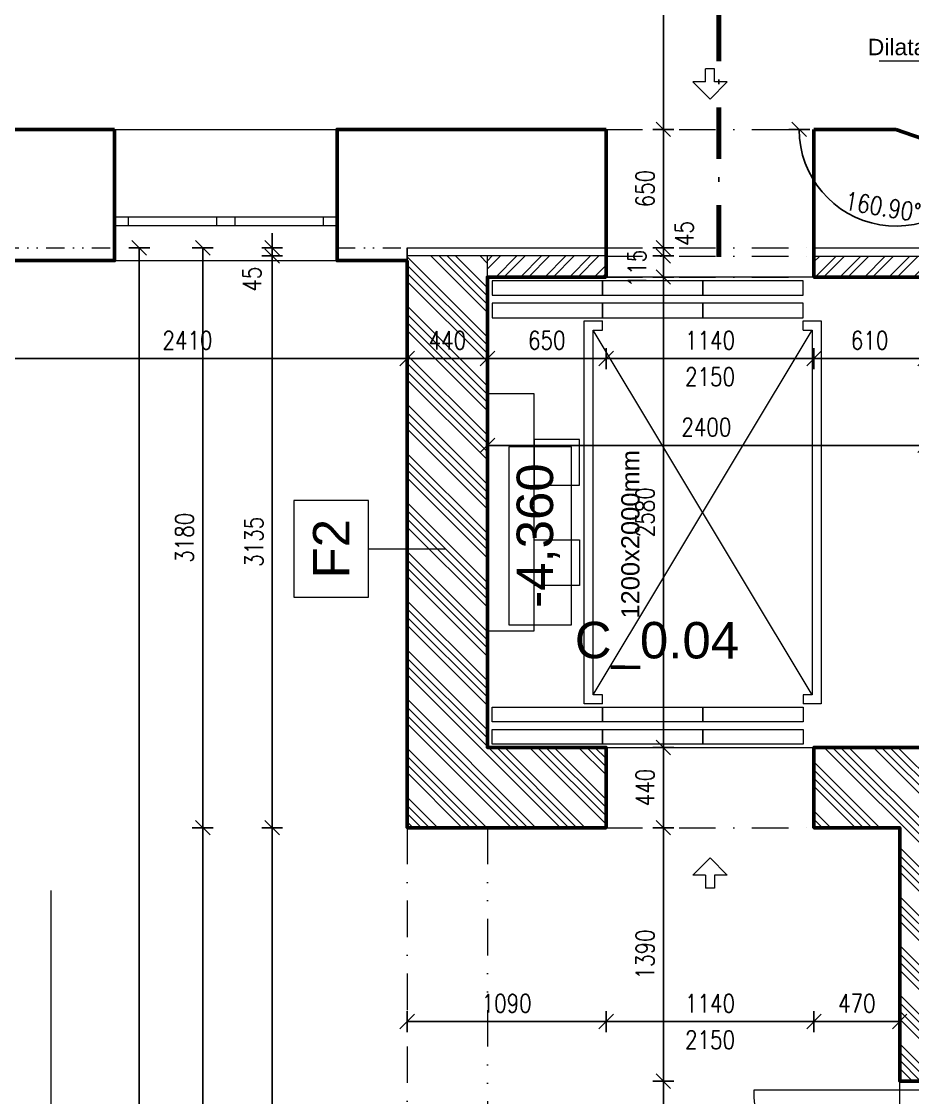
# Model space of a CAD drawing. Header units: millimetres. Extents: x 89194 to 559352, y -753138 to -204019.
# Drawn here: x 331744 to 336628, y -334410 to -328509 of the extents above; entities that cross this region are included whole.
import ezdxf
from ezdxf.enums import TextEntityAlignment as Align

# ---------------------------------------------------------------- set-up
doc = ezdxf.new("R2010")
doc.units = ezdxf.units.MM
doc.header["$LTSCALE"] = 400
doc.header["$PDMODE"] = 3
for name, pattern in [('DASHDOT', [1, 0.5, -0.25, 0, -0.25]), ('DIVIDE', [1.25, 0.5, -0.25, 0, -0.25, 0, -0.25]), ('Čerchovaná', [1340.555525, 705.555534, -352.777767, 0, -282.222223])]:
    doc.linetypes.add(name, pattern=pattern)
for name, color, linetype, lineweight in [('01_TP_Kóty otvorů', 7, 'Continuous', 15), ('RG_dveře', 3, 'Continuous', 9), ('RG_koty', 7, 'Continuous', 9), ('RG_okna', 3, 'Continuous', 9), ('RG_popisy', 11, 'Continuous', 9), ('RG_rozhraní mater', 51, 'Continuous', 9), ('RG_skladby konstrukcí', 5, 'Continuous', 9), ('RG_velmi tlustá', 5, 'Continuous', 70), ('RG_zařízováky', 4, 'Continuous', 9), ('RG_zdivo nové', 1, 'Continuous', 50), ('RG_zdivo stavajici', 30, 'Continuous', 50), ('RG_zdivo stávající', 30, 'Continuous', 50), ('RG_čerch 1', 6, 'DASHDOT', 9), ('RG_čerch 2', 6, 'DIVIDE', 9), ('RG_šrafy', 253, 'Continuous', 9)]:
    doc.layers.add(name, color=color, linetype=linetype, lineweight=lineweight)
doc.styles.add('Arial 100', font='Arial.ttf', dxfattribs={"height": 100})
doc.styles.add('Arial 200', font='Arial.ttf', dxfattribs={"height": 200})
doc.styles.add('Arial 250', font='Arial Bold.ttf', dxfattribs={"height": 250})
doc.styles.add('Koty', font='romans.shx', dxfattribs={"width": 0.8})
doc.dimstyles.new('RG_50_vnitřní', dxfattribs={"dimscale": 50, "dimtxt": 2, "dimasz": 1.6, "dimexe": 1.15, "dimexo": 0, "dimgap": 1, "dimtad": 1, "dimdec": 0, "dimrnd": 5, "dimzin": 0, "dimdsep": 46, "dimtxsty": 'Koty', "dimblk1": 'OBLIQUE', "dimblk2": 'OBLIQUE', "dimsah": 1, "dimcen": 0.09, "dimclrd": 256, "dimclre": 256, "dimclrt": 2, "dimazin": 0, "dimtfac": 1, "dimtdec": 0, "dimtmove": 2, "dimatfit": 3, "dimfxl": 1.15, "dimfxlon": 1, "dimtolj": 1, "dimtzin": 0, "dimarcsym": 0})

# ---------------------------------------------------------------- blocks, each defined once
blk = doc.blocks.new('výtah_1200x2000')
at = {"layer": 'RG_zařízováky'}
for points in [[(336468.5, -329749.2), (334068.5, -329749.2), (334068.5, -332329.2), (336468.5, -332329.2)], [(334093.5, -329849.2), (334698.5, -329849.2), (334698.5, -329769.2), (334093.5, -329769.2)], [(334698.5, -329849.2), (335248.5, -329849.2), (335248.5, -329769.2), (334698.5, -329769.2)], [(335248.5, -329849.2), (335798.5, -329849.2), (335798.5, -329769.2), (335248.5, -329769.2)], [(334093.5, -329972.2), (334698.5, -329972.2), (334698.5, -329892.2), (334093.5, -329892.2)], [(334698.5, -329972.2), (335248.5, -329972.2), (335248.5, -329892.2), (334698.5, -329892.2)], [(335248.5, -329972.2), (335798.5, -329972.2), (335798.5, -329892.2), (335248.5, -329892.2)], [(334068.5, -331690.2), (334323.5, -331690.2), (334323.5, -330390.2), (334068.5, -330390.2)], [(334323.5, -330890.2), (334573.5, -330890.2), (334573.5, -330640.2), (334323.5, -330640.2)], [(334323.5, -331190.2), (334573.5, -331190.2), (334573.5, -331440.2), (334323.5, -331440.2)], [(334093.5, -332108.2), (334698.5, -332108.2), (334698.5, -332188.2), (334093.5, -332188.2)], [(334698.5, -332108.2), (335248.5, -332108.2), (335248.5, -332188.2), (334698.5, -332188.2)], [(335248.5, -332108.2), (335798.5, -332108.2), (335798.5, -332188.2), (335248.5, -332188.2)], [(334093.5, -332231.2), (334698.5, -332231.2), (334698.5, -332311.2), (334093.5, -332311.2)], [(334698.5, -332231.2), (335248.5, -332231.2), (335248.5, -332311.2), (334698.5, -332311.2)], [(335248.5, -332231.2), (335798.5, -332231.2), (335798.5, -332311.2), (335248.5, -332311.2)]]:
    blk.add_lwpolyline(points, close=True, dxfattribs=at)
for points in [[(334698.5, -332090.2), (334598.5, -332090.2), (334598.5, -329990.2), (334698.5, -329990.2)], [(334698.5, -332040.2), (334648.5, -332040.2), (334648.5, -330040.2), (334698.5, -330040.2)], [(334648.5, -332040.2), (335848.5, -330040.2)], [(335848.5, -332040.2), (334648.5, -330040.2)], [(334698.5, -330040.2), (334698.5, -329990.2)], [(335798.5, -329990.2), (335898.5, -329990.2), (335898.5, -332090.2), (335798.5, -332090.2)], [(335798.5, -330040.2), (335798.5, -329990.2)], [(335798.5, -330040.2), (335848.5, -330040.2), (335848.5, -332040.2), (335798.5, -332040.2), (335798.5, -332090.2)], [(334698.5, -332090.2), (334698.5, -332040.2)]]:
    blk.add_lwpolyline(points, dxfattribs=at)
at = {"layer": 'RG_zařízováky', "insert": (334801.8, -331497.4), "char_height": 100, "attachment_point": 1, "rotation": 90, "style": 'Arial 100'}
blk.add_mtext('\\pxi-1.25;{\\fArial|b0|i0|c238|p34;1200x2000mm}', dxfattribs=at)
blk = doc.blocks.new('*U125')
for p, q in [((0, 440), (-50, 440)), ((800, 440), (0, 440)), ((0, 440), (0, 0)), ((850, 440), (800, 440)), ((800, 440), (800, 0)), ((0, 0), (-50, 0)), ((800, 0), (0, 0)), ((0, 0), (0, -800)), ((850, 0), (800, 0))]:
    blk.add_line(p, q)
blk.add_arc((0, 0), 800, 270, 0)
at = {"layer": '01_TP_Kóty otvorů'}
blk.add_line((400, 100), (400, -800), dxfattribs=at)
at = {"layer": '01_TP_Kóty otvorů', "insert": (400, -350), "char_height": 150, "attachment_point": 5, "rotation": 90, "style": 'Koty'}
blk.add_mtext('800\\P ', dxfattribs=at)
at = {"layer": '01_TP_Kóty otvorů', "style": 'Koty', "width": 0.8}
blk.add_attdef('VYS_DVR', text='', height=150, rotation=90, dxfattribs=at).set_placement((420, -350), align=Align.TOP_CENTER)
blk = doc.blocks.new('_Oblique')
at = {"color": 0, "linetype": 'ByBlock', "lineweight": -2}
blk.add_line((-0.5, -0.5), (0.5, 0.5), dxfattribs=at)
blk = doc.blocks.new('*D235')
at = {"layer": 'Defpoints', "color": 0, "transparency": 16777216}
for p in [(333858.3, -329750.2), (333117.8, -329794.8), (333858.3, -329794.8)]:
    blk.add_point(p, dxfattribs=at)
at = {"layer": 'RG_koty', "lineweight": -2, "transparency": 16777216}
for p, q in [((333117.8, -329750.2), (333117.8, -329670.2)), ((333175.3, -329750.2), (333060.3, -329750.2)), ((333117.8, -329750.2), (333117.8, -329794.8)), ((333175.3, -329794.8), (333060.3, -329794.8)), ((333117.8, -329794.8), (333117.8, -329874.8))]:
    blk.add_line(p, q, dxfattribs=at)
at = {"layer": 'RG_koty', "lineweight": -2, "transparency": 16777216, "xscale": 80, "yscale": 80, "zscale": 80}
for p, rotation in [((333117.8, -329750.2), 270), ((333117.8, -329794.8), 90)]:
    blk.add_blockref('_Oblique', p, dxfattribs=dict(at, rotation=rotation))
at = {"layer": 'RG_koty', "color": 2, "transparency": 16777216, "insert": (333007, -329922.1), "char_height": 100, "attachment_point": 5, "rotation": 90, "style": 'Koty'}
blk.add_mtext('\\A1;45', dxfattribs=at)
blk = doc.blocks.new('*D236')
at = {"layer": 'Defpoints', "color": 0, "transparency": 16777216}
for p in [(333858.3, -329794.8), (333117.8, -332930.2), (333858.3, -332930.2)]:
    blk.add_point(p, dxfattribs=at)
at = {"layer": 'RG_koty', "lineweight": -2, "transparency": 16777216}
for p, q in [((333175.3, -329794.8), (333060.3, -329794.8)), ((333117.8, -329794.8), (333117.8, -332930.2)), ((333175.3, -332930.2), (333060.3, -332930.2))]:
    blk.add_line(p, q, dxfattribs=at)
at = {"layer": 'RG_koty', "lineweight": -2, "transparency": 16777216, "xscale": 80, "yscale": 80, "zscale": 80}
for p, rotation in [((333117.8, -329794.8), 90), ((333117.8, -332930.2), 270)]:
    blk.add_blockref('_Oblique', p, dxfattribs=dict(at, rotation=rotation))
at = {"layer": 'RG_koty', "color": 2, "transparency": 16777216, "insert": (333017.8, -331362.5), "char_height": 100, "attachment_point": 5, "rotation": 90, "style": 'Koty'}
blk.add_mtext('\\A1;3135', dxfattribs=at)
blk = doc.blocks.new('*D237')
at = {"layer": 'Defpoints', "color": 0, "transparency": 16777216}
for p in [(333858.3, -332930.2), (333117.8, -336479.2), (333701.8, -336479.2)]:
    blk.add_point(p, dxfattribs=at)
at = {"layer": 'RG_koty', "lineweight": -2, "transparency": 16777216}
for p, q in [((333175.3, -332930.2), (333060.3, -332930.2)), ((333117.8, -332930.2), (333117.8, -336479.2)), ((333175.3, -336479.2), (333060.3, -336479.2))]:
    blk.add_line(p, q, dxfattribs=at)
at = {"layer": 'RG_koty', "lineweight": -2, "transparency": 16777216, "xscale": 80, "yscale": 80, "zscale": 80}
for p, rotation in [((333117.8, -332930.2), 90), ((333117.8, -336479.2), 270)]:
    blk.add_blockref('_Oblique', p, dxfattribs=dict(at, rotation=rotation))
at = {"layer": 'RG_koty', "color": 2, "transparency": 16777216, "insert": (333017.8, -334704.7), "char_height": 100, "attachment_point": 5, "rotation": 90, "style": 'Koty'}
blk.add_mtext('\\A1;3550', dxfattribs=at)
blk = doc.blocks.new('*D240')
at = {"layer": 'Defpoints', "color": 0, "transparency": 16777216}
for p in [(333858.3, -329750.2), (332737.1, -332930.2), (333858.3, -332930.2)]:
    blk.add_point(p, dxfattribs=at)
at = {"layer": 'RG_koty', "lineweight": -2, "transparency": 16777216}
for p, q in [((332794.6, -329750.2), (332679.6, -329750.2)), ((332737.1, -329750.2), (332737.1, -332930.2)), ((332794.6, -332930.2), (332679.6, -332930.2))]:
    blk.add_line(p, q, dxfattribs=at)
at = {"layer": 'RG_koty', "lineweight": -2, "transparency": 16777216, "xscale": 80, "yscale": 80, "zscale": 80}
for p, rotation in [((332737.1, -329750.2), 90), ((332737.1, -332930.2), 270)]:
    blk.add_blockref('_Oblique', p, dxfattribs=dict(at, rotation=rotation))
at = {"layer": 'RG_koty', "color": 2, "transparency": 16777216, "insert": (332637.1, -331340.2), "char_height": 100, "attachment_point": 5, "rotation": 90, "style": 'Koty'}
blk.add_mtext('\\A1;3180', dxfattribs=at)
blk = doc.blocks.new('*D241')
at = {"layer": 'Defpoints', "color": 0, "transparency": 16777216}
for p in [(333858.3, -332930.2), (332737.1, -340590.2), (333858.3, -340590.2)]:
    blk.add_point(p, dxfattribs=at)
at = {"layer": 'RG_koty', "lineweight": -2, "transparency": 16777216}
for p, q in [((332794.6, -332930.2), (332679.6, -332930.2)), ((332737.1, -332930.2), (332737.1, -340590.2)), ((332794.6, -340590.2), (332679.6, -340590.2))]:
    blk.add_line(p, q, dxfattribs=at)
at = {"layer": 'RG_koty', "lineweight": -2, "transparency": 16777216, "xscale": 80, "yscale": 80, "zscale": 80}
for p, rotation in [((332737.1, -332930.2), 90), ((332737.1, -340590.2), 270)]:
    blk.add_blockref('_Oblique', p, dxfattribs=dict(at, rotation=rotation))
at = {"layer": 'RG_koty', "color": 2, "transparency": 16777216, "insert": (332637.1, -336760.2), "char_height": 100, "attachment_point": 5, "rotation": 90, "style": 'Koty'}
blk.add_mtext('\\A1;7660', dxfattribs=at)
blk = doc.blocks.new('*D242')
at = {"layer": 'Defpoints', "color": 0, "transparency": 16777216}
for p in [(333858.3, -329750.2), (332388.7, -340590.2), (333858.3, -340590.2)]:
    blk.add_point(p, dxfattribs=at)
at = {"layer": 'RG_koty', "lineweight": -2, "transparency": 16777216}
for p, q in [((332446.2, -329750.2), (332331.2, -329750.2)), ((332388.7, -329750.2), (332388.7, -340590.2)), ((332446.2, -340590.2), (332331.2, -340590.2))]:
    blk.add_line(p, q, dxfattribs=at)
at = {"layer": 'RG_koty', "lineweight": -2, "transparency": 16777216, "xscale": 80, "yscale": 80, "zscale": 80}
for p, rotation in [((332388.7, -329750.2), 90), ((332388.7, -340590.2), 270)]:
    blk.add_blockref('_Oblique', p, dxfattribs=dict(at, rotation=rotation))
at = {"layer": 'RG_koty', "color": 2, "transparency": 16777216, "insert": (332288.7, -335170.2), "char_height": 100, "attachment_point": 5, "rotation": 90, "style": 'Koty'}
blk.add_mtext('\\A1;10840', dxfattribs=at)
blk = doc.blocks.new('*D244')
at = {"layer": 'Defpoints', "color": 0, "transparency": 16777216}
for p in [(331448.5, -329820.2), (333858.3, -329820.2), (333858.3, -330357.2)]:
    blk.add_point(p, dxfattribs=at)
at = {"layer": 'RG_koty', "lineweight": -2, "transparency": 16777216}
for p, q in [((331448.5, -330299.7), (331448.5, -330414.7)), ((333858.3, -330299.7), (333858.3, -330414.7)), ((331448.5, -330357.2), (333858.3, -330357.2))]:
    blk.add_line(p, q, dxfattribs=at)
at = {"layer": 'RG_koty', "lineweight": -2, "transparency": 16777216, "xscale": 80, "yscale": 80, "zscale": 80, "rotation": 180}
blk.add_blockref('_Oblique', (331448.5, -330357.2), dxfattribs=at)
at = {"layer": 'RG_koty', "lineweight": -2, "transparency": 16777216, "xscale": 80, "yscale": 80, "zscale": 80}
blk.add_blockref('_Oblique', (333858.3, -330357.2), dxfattribs=at)
at = {"layer": 'RG_koty', "color": 2, "transparency": 16777216, "insert": (332653.4, -330257.2), "char_height": 100, "attachment_point": 5, "style": 'Koty'}
blk.add_mtext('\\A1;2410', dxfattribs=at)
blk = doc.blocks.new('*D245')
at = {"layer": 'Defpoints', "color": 0, "transparency": 16777216}
for p in [(333858.3, -329820.2), (334298.3, -329910.2), (334298.3, -330357.2)]:
    blk.add_point(p, dxfattribs=at)
at = {"layer": 'RG_koty', "lineweight": -2, "transparency": 16777216}
for p, q in [((333858.3, -330299.7), (333858.3, -330414.7)), ((334298.3, -330299.7), (334298.3, -330414.7)), ((333858.3, -330357.2), (334298.3, -330357.2))]:
    blk.add_line(p, q, dxfattribs=at)
at = {"layer": 'RG_koty', "lineweight": -2, "transparency": 16777216, "xscale": 80, "yscale": 80, "zscale": 80, "rotation": 180}
blk.add_blockref('_Oblique', (333858.3, -330357.2), dxfattribs=at)
at = {"layer": 'RG_koty', "lineweight": -2, "transparency": 16777216, "xscale": 80, "yscale": 80, "zscale": 80}
blk.add_blockref('_Oblique', (334298.3, -330357.2), dxfattribs=at)
at = {"layer": 'RG_koty', "color": 2, "transparency": 16777216, "insert": (334078.3, -330257.2), "char_height": 100, "attachment_point": 5, "style": 'Koty'}
blk.add_mtext('\\A1;440', dxfattribs=at)
blk = doc.blocks.new('*D246')
at = {"layer": 'Defpoints', "color": 0, "transparency": 16777216}
for p in [(334298.3, -329910.2), (334948.3, -329910.2), (334948.3, -330357.2)]:
    blk.add_point(p, dxfattribs=at)
at = {"layer": 'RG_koty', "lineweight": -2, "transparency": 16777216}
for p, q in [((334298.3, -330299.7), (334298.3, -330414.7)), ((334948.3, -330299.7), (334948.3, -330414.7)), ((334298.3, -330357.2), (334948.3, -330357.2))]:
    blk.add_line(p, q, dxfattribs=at)
at = {"layer": 'RG_koty', "lineweight": -2, "transparency": 16777216, "xscale": 80, "yscale": 80, "zscale": 80, "rotation": 180}
blk.add_blockref('_Oblique', (334298.3, -330357.2), dxfattribs=at)
at = {"layer": 'RG_koty', "lineweight": -2, "transparency": 16777216, "xscale": 80, "yscale": 80, "zscale": 80}
blk.add_blockref('_Oblique', (334948.3, -330357.2), dxfattribs=at)
at = {"layer": 'RG_koty', "color": 2, "transparency": 16777216, "insert": (334623.3, -330257.2), "char_height": 100, "attachment_point": 5, "style": 'Koty'}
blk.add_mtext('\\A1;650', dxfattribs=at)
blk = doc.blocks.new('*D247')
at = {"layer": 'Defpoints', "color": 0, "transparency": 16777216}
for p in [(334948.3, -329910.2), (336088.3, -329910.2), (336088.3, -330357.2)]:
    blk.add_point(p, dxfattribs=at)
at = {"layer": 'RG_koty', "lineweight": -2, "transparency": 16777216}
for p, q in [((334948.3, -330299.7), (334948.3, -330414.7)), ((336088.3, -330299.7), (336088.3, -330414.7)), ((334948.3, -330357.2), (336088.3, -330357.2))]:
    blk.add_line(p, q, dxfattribs=at)
at = {"layer": 'RG_koty', "lineweight": -2, "transparency": 16777216, "xscale": 80, "yscale": 80, "zscale": 80, "rotation": 180}
blk.add_blockref('_Oblique', (334948.3, -330357.2), dxfattribs=at)
at = {"layer": 'RG_koty', "lineweight": -2, "transparency": 16777216, "xscale": 80, "yscale": 80, "zscale": 80}
blk.add_blockref('_Oblique', (336088.3, -330357.2), dxfattribs=at)
at = {"layer": 'RG_koty', "color": 2, "transparency": 16777216, "char_height": 100, "attachment_point": 5, "style": 'Koty'}
for s, insert in [('\\A1;1140', (335518.3, -330257.2)), ('\\A1;2150', (335518.3, -330457.2))]:
    blk.add_mtext(s, dxfattribs=dict(at, insert=insert))
blk = doc.blocks.new('*D248')
at = {"layer": 'Defpoints', "color": 0, "transparency": 16777216}
for p in [(336088.3, -329910.2), (336698.3, -329910.2), (336698.3, -330357.2)]:
    blk.add_point(p, dxfattribs=at)
at = {"layer": 'RG_koty', "lineweight": -2, "transparency": 16777216}
for p, q in [((336088.3, -330299.7), (336088.3, -330414.7)), ((336698.3, -330299.7), (336698.3, -330414.7)), ((336088.3, -330357.2), (336698.3, -330357.2))]:
    blk.add_line(p, q, dxfattribs=at)
at = {"layer": 'RG_koty', "lineweight": -2, "transparency": 16777216, "xscale": 80, "yscale": 80, "zscale": 80, "rotation": 180}
blk.add_blockref('_Oblique', (336088.3, -330357.2), dxfattribs=at)
at = {"layer": 'RG_koty', "lineweight": -2, "transparency": 16777216, "xscale": 80, "yscale": 80, "zscale": 80}
blk.add_blockref('_Oblique', (336698.3, -330357.2), dxfattribs=at)
at = {"layer": 'RG_koty', "color": 2, "transparency": 16777216, "insert": (336393.3, -330257.2), "char_height": 100, "attachment_point": 5, "style": 'Koty'}
blk.add_mtext('\\A1;610', dxfattribs=at)
blk = doc.blocks.new('*D250')
at = {"layer": 'Defpoints', "color": 0, "transparency": 16777216}
for p in [(336268.7, -326530.2), (335262.4, -329100.2), (336313.1, -329100.2)]:
    blk.add_point(p, dxfattribs=at)
at = {"layer": 'RG_koty', "lineweight": -2, "transparency": 16777216}
for p, q in [((335319.9, -326530.2), (335204.9, -326530.2)), ((335262.4, -326530.2), (335262.4, -329100.2)), ((335319.9, -329100.2), (335204.9, -329100.2))]:
    blk.add_line(p, q, dxfattribs=at)
at = {"layer": 'RG_koty', "lineweight": -2, "transparency": 16777216, "xscale": 80, "yscale": 80, "zscale": 80}
for p, rotation in [((335262.4, -326530.2), 90), ((335262.4, -329100.2), 270)]:
    blk.add_blockref('_Oblique', p, dxfattribs=dict(at, rotation=rotation))
at = {"layer": 'RG_koty', "color": 2, "transparency": 16777216, "insert": (335162.4, -327815.2), "char_height": 100, "attachment_point": 5, "rotation": 90, "style": 'Koty'}
blk.add_mtext('\\A1;2570', dxfattribs=at)
blk = doc.blocks.new('*D251')
at = {"layer": 'Defpoints', "color": 0, "transparency": 16777216}
for p in [(336313.1, -329100.2), (334948.3, -329750.2), (335262.4, -329750.2)]:
    blk.add_point(p, dxfattribs=at)
at = {"layer": 'RG_koty', "lineweight": -2, "transparency": 16777216}
for p, q in [((335319.9, -329100.2), (335204.9, -329100.2)), ((335262.4, -329100.2), (335262.4, -329750.2)), ((335204.9, -329750.2), (335319.9, -329750.2))]:
    blk.add_line(p, q, dxfattribs=at)
at = {"layer": 'RG_koty', "lineweight": -2, "transparency": 16777216, "xscale": 80, "yscale": 80, "zscale": 80}
for p, rotation in [((335262.4, -329100.2), 90), ((335262.4, -329750.2), 270)]:
    blk.add_blockref('_Oblique', p, dxfattribs=dict(at, rotation=rotation))
at = {"layer": 'RG_koty', "color": 2, "transparency": 16777216, "insert": (335162.4, -329425.2), "char_height": 100, "attachment_point": 5, "rotation": 90, "style": 'Koty'}
blk.add_mtext('\\A1;650', dxfattribs=at)
blk = doc.blocks.new('*D252')
at = {"layer": 'Defpoints', "color": 0, "transparency": 16777216}
for p in [(334948.3, -329750.2), (334948.3, -329794.8), (335262.4, -329794.8)]:
    blk.add_point(p, dxfattribs=at)
at = {"layer": 'RG_koty', "lineweight": -2, "transparency": 16777216}
for p, q in [((335262.4, -329750.2), (335262.4, -329670.2)), ((335204.9, -329750.2), (335319.9, -329750.2)), ((335262.4, -329750.2), (335262.4, -329794.8)), ((335204.9, -329794.8), (335319.9, -329794.8)), ((335262.4, -329794.8), (335262.4, -329874.8))]:
    blk.add_line(p, q, dxfattribs=at)
at = {"layer": 'RG_koty', "lineweight": -2, "transparency": 16777216, "xscale": 80, "yscale": 80, "zscale": 80}
for p, rotation in [((335262.4, -329750.2), 270), ((335262.4, -329794.8), 90)]:
    blk.add_blockref('_Oblique', p, dxfattribs=dict(at, rotation=rotation))
at = {"layer": 'RG_koty', "color": 2, "transparency": 16777216, "insert": (335377.4, -329671.8), "char_height": 100, "attachment_point": 5, "rotation": 90, "style": 'Koty'}
blk.add_mtext('\\A1;45', dxfattribs=at)
blk = doc.blocks.new('*D253')
at = {"layer": 'Defpoints', "color": 0, "transparency": 16777216}
for p in [(334948.3, -329794.8), (334948.3, -329910.2), (335262.4, -329910.2)]:
    blk.add_point(p, dxfattribs=at)
at = {"layer": 'RG_koty', "lineweight": -2, "transparency": 16777216}
for p, q in [((335204.9, -329794.8), (335319.9, -329794.8)), ((335262.4, -329794.8), (335262.4, -329910.2)), ((335204.9, -329910.2), (335319.9, -329910.2))]:
    blk.add_line(p, q, dxfattribs=at)
at = {"layer": 'RG_koty', "lineweight": -2, "transparency": 16777216, "xscale": 80, "yscale": 80, "zscale": 80}
for p, rotation in [((335262.4, -329794.8), 90), ((335262.4, -329910.2), 270)]:
    blk.add_blockref('_Oblique', p, dxfattribs=dict(at, rotation=rotation))
at = {"layer": 'RG_koty', "color": 2, "transparency": 16777216, "insert": (335117.9, -329863.9), "char_height": 100, "attachment_point": 5, "rotation": 90, "style": 'Koty'}
blk.add_mtext('\\A1;115', dxfattribs=at)
blk = doc.blocks.new('*D254')
at = {"layer": 'Defpoints', "color": 0, "transparency": 16777216}
for p in [(334948.3, -329910.2), (334948.3, -332490.2), (335262.4, -332490.2)]:
    blk.add_point(p, dxfattribs=at)
at = {"layer": 'RG_koty', "lineweight": -2, "transparency": 16777216}
for p, q in [((335204.9, -329910.2), (335319.9, -329910.2)), ((335262.4, -329910.2), (335262.4, -332490.2)), ((335204.9, -332490.2), (335319.9, -332490.2))]:
    blk.add_line(p, q, dxfattribs=at)
at = {"layer": 'RG_koty', "lineweight": -2, "transparency": 16777216, "xscale": 80, "yscale": 80, "zscale": 80}
for p, rotation in [((335262.4, -329910.2), 90), ((335262.4, -332490.2), 270)]:
    blk.add_blockref('_Oblique', p, dxfattribs=dict(at, rotation=rotation))
at = {"layer": 'RG_koty', "color": 2, "transparency": 16777216, "insert": (335162.4, -331200.2), "char_height": 100, "attachment_point": 5, "rotation": 90, "style": 'Koty'}
blk.add_mtext('\\A1;2580', dxfattribs=at)
blk = doc.blocks.new('*D255')
at = {"layer": 'Defpoints', "color": 0, "transparency": 16777216}
for p in [(334948.3, -332490.2), (334948.3, -332930.2), (335262.4, -332930.2)]:
    blk.add_point(p, dxfattribs=at)
at = {"layer": 'RG_koty', "lineweight": -2, "transparency": 16777216}
for p, q in [((335204.9, -332490.2), (335319.9, -332490.2)), ((335262.4, -332490.2), (335262.4, -332930.2)), ((335204.9, -332930.2), (335319.9, -332930.2))]:
    blk.add_line(p, q, dxfattribs=at)
at = {"layer": 'RG_koty', "lineweight": -2, "transparency": 16777216, "xscale": 80, "yscale": 80, "zscale": 80}
for p, rotation in [((335262.4, -332490.2), 90), ((335262.4, -332930.2), 270)]:
    blk.add_blockref('_Oblique', p, dxfattribs=dict(at, rotation=rotation))
at = {"layer": 'RG_koty', "color": 2, "transparency": 16777216, "insert": (335162.4, -332710.2), "char_height": 100, "attachment_point": 5, "rotation": 90, "style": 'Koty'}
blk.add_mtext('\\A1;440', dxfattribs=at)
blk = doc.blocks.new('*D256')
at = {"layer": 'Defpoints', "color": 0, "transparency": 16777216}
for p in [(334948.3, -332930.2), (335262.4, -334320.2), (336558.3, -334320.2)]:
    blk.add_point(p, dxfattribs=at)
at = {"layer": 'RG_koty', "lineweight": -2, "transparency": 16777216}
for p, q in [((335204.9, -332930.2), (335319.9, -332930.2)), ((335262.4, -332930.2), (335262.4, -334320.2)), ((335319.9, -334320.2), (335204.9, -334320.2))]:
    blk.add_line(p, q, dxfattribs=at)
at = {"layer": 'RG_koty', "lineweight": -2, "transparency": 16777216, "xscale": 80, "yscale": 80, "zscale": 80}
for p, rotation in [((335262.4, -332930.2), 90), ((335262.4, -334320.2), 270)]:
    blk.add_blockref('_Oblique', p, dxfattribs=dict(at, rotation=rotation))
at = {"layer": 'RG_koty', "color": 2, "transparency": 16777216, "insert": (335162.4, -333625.2), "char_height": 100, "attachment_point": 5, "rotation": 90, "style": 'Koty'}
blk.add_mtext('\\A1;1390', dxfattribs=at)
blk = doc.blocks.new('*D257')
at = {"layer": 'Defpoints', "color": 0, "transparency": 16777216}
for p in [(336558.3, -334320.2), (335262.4, -336020.2), (336558.3, -336020.2)]:
    blk.add_point(p, dxfattribs=at)
at = {"layer": 'RG_koty', "lineweight": -2, "transparency": 16777216}
for p, q in [((335319.9, -334320.2), (335204.9, -334320.2)), ((335262.4, -334320.2), (335262.4, -336020.2)), ((335319.9, -336020.2), (335204.9, -336020.2))]:
    blk.add_line(p, q, dxfattribs=at)
at = {"layer": 'RG_koty', "lineweight": -2, "transparency": 16777216, "xscale": 80, "yscale": 80, "zscale": 80}
for p, rotation in [((335262.4, -334320.2), 90), ((335262.4, -336020.2), 270)]:
    blk.add_blockref('_Oblique', p, dxfattribs=dict(at, rotation=rotation))
at = {"layer": 'RG_koty', "color": 2, "transparency": 16777216, "char_height": 100, "attachment_point": 5, "rotation": 90, "style": 'Koty'}
for s, insert in [('\\A1;1700', (335162.4, -335170.2)), ('\\A1;2150', (335362.4, -335170.2))]:
    blk.add_mtext(s, dxfattribs=dict(at, insert=insert))
blk = doc.blocks.new('*D259')
at = {"layer": 'Defpoints', "color": 0, "transparency": 16777216}
for p in [(333858.3, -332930.2), (334948.3, -332930.2), (334948.3, -333993.6)]:
    blk.add_point(p, dxfattribs=at)
at = {"layer": 'RG_koty', "lineweight": -2, "transparency": 16777216}
for p, q in [((333858.3, -333936.1), (333858.3, -334051.1)), ((334948.3, -333936.1), (334948.3, -334051.1)), ((333858.3, -333993.6), (334948.3, -333993.6))]:
    blk.add_line(p, q, dxfattribs=at)
at = {"layer": 'RG_koty', "lineweight": -2, "transparency": 16777216, "xscale": 80, "yscale": 80, "zscale": 80, "rotation": 180}
blk.add_blockref('_Oblique', (333858.3, -333993.6), dxfattribs=at)
at = {"layer": 'RG_koty', "lineweight": -2, "transparency": 16777216, "xscale": 80, "yscale": 80, "zscale": 80}
blk.add_blockref('_Oblique', (334948.3, -333993.6), dxfattribs=at)
at = {"layer": 'RG_koty', "color": 2, "transparency": 16777216, "insert": (334403.3, -333893.6), "char_height": 100, "attachment_point": 5, "style": 'Koty'}
blk.add_mtext('\\A1;1090', dxfattribs=at)
blk = doc.blocks.new('*D260')
at = {"layer": 'Defpoints', "color": 0, "transparency": 16777216}
for p in [(334948.3, -332930.2), (336088.3, -332930.2), (336088.3, -333993.6)]:
    blk.add_point(p, dxfattribs=at)
at = {"layer": 'RG_koty', "lineweight": -2, "transparency": 16777216}
for p, q in [((334948.3, -333936.1), (334948.3, -334051.1)), ((336088.3, -333936.1), (336088.3, -334051.1)), ((334948.3, -333993.6), (336088.3, -333993.6))]:
    blk.add_line(p, q, dxfattribs=at)
at = {"layer": 'RG_koty', "lineweight": -2, "transparency": 16777216, "xscale": 80, "yscale": 80, "zscale": 80, "rotation": 180}
blk.add_blockref('_Oblique', (334948.3, -333993.6), dxfattribs=at)
at = {"layer": 'RG_koty', "lineweight": -2, "transparency": 16777216, "xscale": 80, "yscale": 80, "zscale": 80}
blk.add_blockref('_Oblique', (336088.3, -333993.6), dxfattribs=at)
at = {"layer": 'RG_koty', "color": 2, "transparency": 16777216, "char_height": 100, "attachment_point": 5, "style": 'Koty'}
for s, insert in [('\\A1;1140', (335518.3, -333893.6)), ('\\A1;2150', (335518.3, -334093.6))]:
    blk.add_mtext(s, dxfattribs=dict(at, insert=insert))
blk = doc.blocks.new('*D261')
at = {"layer": 'Defpoints', "color": 0, "transparency": 16777216}
for p in [(336088.3, -332930.2), (336558.3, -332930.2), (336558.3, -333993.6)]:
    blk.add_point(p, dxfattribs=at)
at = {"layer": 'RG_koty', "lineweight": -2, "transparency": 16777216}
for p, q in [((336088.3, -333936.1), (336088.3, -334051.1)), ((336558.3, -333936.1), (336558.3, -334051.1)), ((336088.3, -333993.6), (336558.3, -333993.6))]:
    blk.add_line(p, q, dxfattribs=at)
at = {"layer": 'RG_koty', "lineweight": -2, "transparency": 16777216, "xscale": 80, "yscale": 80, "zscale": 80, "rotation": 180}
blk.add_blockref('_Oblique', (336088.3, -333993.6), dxfattribs=at)
at = {"layer": 'RG_koty', "lineweight": -2, "transparency": 16777216, "xscale": 80, "yscale": 80, "zscale": 80}
blk.add_blockref('_Oblique', (336558.3, -333993.6), dxfattribs=at)
at = {"layer": 'RG_koty', "color": 2, "transparency": 16777216, "insert": (336323.3, -333893.6), "char_height": 100, "attachment_point": 5, "style": 'Koty'}
blk.add_mtext('\\A1;470', dxfattribs=at)
blk = doc.blocks.new('*D291')
at = {"layer": 'Defpoints', "color": 0, "transparency": 16777216}
for p in [(336088.3, -329100.2), (336537.9, -329100.2), (336537.9, -329100.2), (336223.2, -329527.5), (341383.1, -330777.8)]:
    blk.add_point(p, dxfattribs=at)
at = {"layer": 'RG_koty', "lineweight": -2, "transparency": 16777216}
blk.add_line((336064.7, -329100.2), (335949.7, -329100.2), dxfattribs=at)
blk.add_arc((336537.9, -329100.2), 530.7, 180, 340.90159, dxfattribs=at)
at = {"layer": 'RG_koty', "lineweight": -2, "transparency": 16777216, "xscale": 80, "yscale": 80, "zscale": 80}
for p, rotation in [((336007.2, -329100.2), 90.0000000000023), ((337039.3, -329273.8), 70.90158844088552)]:
    blk.add_blockref('_Oblique', p, dxfattribs=dict(at, rotation=rotation))
at = {"layer": 'RG_koty', "color": 2, "transparency": 16777216, "insert": (336466.4, -329524.9), "char_height": 100, "attachment_point": 5, "rotation": 350.45079, "style": 'Koty'}
blk.add_mtext('\\A1;160.90°', dxfattribs=at)
blk = doc.blocks.new('*D320')
at = {"layer": 'Defpoints', "color": 0, "transparency": 16777216}
for p in [(334298.3, -330833.4), (336698.3, -330833.4), (336698.3, -330833.4)]:
    blk.add_point(p, dxfattribs=at)
at = {"layer": 'RG_koty', "lineweight": -2, "transparency": 16777216}
for p, q in [((336698.3, -330833.4), (336698.3, -330775.9)), ((334298.3, -330833.4), (334298.3, -330890.9)), ((334298.3, -330833.4), (336698.3, -330833.4))]:
    blk.add_line(p, q, dxfattribs=at)
at = {"layer": 'RG_koty', "lineweight": -2, "transparency": 16777216, "xscale": 80, "yscale": 80, "zscale": 80, "rotation": 180}
blk.add_blockref('_Oblique', (334298.3, -330833.4), dxfattribs=at)
at = {"layer": 'RG_koty', "lineweight": -2, "transparency": 16777216, "xscale": 80, "yscale": 80, "zscale": 80}
blk.add_blockref('_Oblique', (336698.3, -330833.4), dxfattribs=at)
at = {"layer": 'RG_koty', "color": 2, "transparency": 16777216, "insert": (335498.3, -330733.4), "char_height": 100, "attachment_point": 5, "style": 'Koty'}
blk.add_mtext('\\A1;2400', dxfattribs=at)

msp = doc.modelspace()

# ---------------------------------------------------------------- hatches: boundary and pattern name
at = {"layer": 'RG_šrafy'}
h = msp.add_hatch(dxfattribs=at)
h.set_pattern_fill('ANSI34,_O', color=256, scale=10, angle=90)
h.set_pattern_definition([(135, (-38756.65, -88521.15), (-134.70384, -134.70384), []), (135, (-38756.65, -88476.25), (-134.70384, -134.70384), []), (135, (-38756.65, -88431.34), (-134.70384, -134.70384), []), (135, (-38756.65, -88386.44), (-134.70384, -134.70384), [])])
h.paths.add_polyline_path([(334298.3, -329910.2), (334298.3, -329794.8), (333858.3, -329794.8), (333858.3, -329820.2), (333858.3, -332930.2), (334948.3, -332930.2), (334948.3, -332490.2), (334298.3, -332490.2)])
h.paths.add_polyline_path([(336998.7, -332680.2), (336998.7, -332490.1), (336698.3, -332490.2), (336088.3, -332490.2), (336088.3, -332930.2), (336558.3, -332930.2), (336558.3, -334320.2), (336999, -334320.1)])
h.paths.add_polyline_path([(336998.3, -336020.2), (336558.3, -336020.2), (336558.3, -340590.2), (337698.3, -340590.2), (337698.3, -340150.2), (336998.3, -340150.2), (336998.3, -339150.2)])
h.paths.add_polyline_path([(341573.3, -340150.2), (340073.3, -340150.2), (340073.3, -340590.2), (341573.3, -340590.2)])
h.paths.add_polyline_path([(345398.3, -340150.2), (344848.3, -340150.2), (344548.3, -340150.2), (343948.3, -340150.2), (343948.3, -340590.2), (343948.3, -340590.2), (345398.3, -340590.2)])
h.paths.add_polyline_path([(349274.7, -340150.2), (347873.3, -340150.2), (347873.3, -340590.2), (347873.3, -340590.2), (349274.7, -340590.2)])
h.paths.add_polyline_path([(352738.3, -335447), (352298.3, -335292), (352298.3, -340150.2), (351749.7, -340150.2), (351749.7, -340590.2), (351749.7, -340590.2), (352738.3, -340590.2)])
h = msp.add_hatch(dxfattribs=at)
h.set_pattern_fill('ANSI32', color=256, scale=10)
h.set_pattern_definition([(45, (338168.44, -404617.99), (-67.35192, 67.35192), []), (45, (338213.34, -404617.99), (-67.35192, 67.35192), [])])
h.paths.add_polyline_path([(338240.8, -404603.2), (338099.3, -404553.4), (338061.1, -404661.8), (338202.6, -404711.7)])
h.paths.add_polyline_path([(339325.5, -404985.1), (339184.1, -404935.3), (339145.9, -405043.7), (339287.3, -405093.6)])
h.paths.add_polyline_path([(334948.3, -329794.8), (334298.3, -329794.8), (334298.3, -329910.2), (334948.3, -329910.2)])
h.paths.add_polyline_path([(336698.3, -329797.9), (336690.6, -329795.2), (336088.3, -329795.2), (336088.3, -329910.2), (336698.3, -329910.2)])
h.paths.add_polyline_path([(337868.3, -330210), (337760, -330171.9), (336998.7, -332334.2), (336998.8, -332680.2), (337372.9, -331617.4), (337436, -331438.2), (337436, -331438.1), (337436, -331438.1)])
h.paths.add_polyline_path([(334948.3, -404793.8), (334298.3, -404793.8), (334298.3, -404909.2), (334948.3, -404909.2)])
h.paths.add_polyline_path([(336698.3, -404796.9), (336690.6, -404794.2), (336088.3, -404794.2), (336088.3, -404908.8), (336698.3, -404909.2)])
h.paths.add_polyline_path([(337868.4, -405209.1), (337760, -405170.9), (336998.7, -407333.2), (336998.7, -407679.2), (336998.8, -407679.2)])
h.paths.add_polyline_path([(334948.3, -479794.7), (334298.3, -479794.7), (334298.3, -479910.7), (334948.3, -479909.7)])
h.paths.add_polyline_path([(336698.3, -479797.9), (336690.6, -479795.2), (336088.3, -479795.2), (336088.3, -479910.2), (336698.3, -479910.2)])
h.paths.add_polyline_path([(337867.4, -480209.7), (337760, -480171.9), (336998.7, -482334.2), (336998.3, -482680.2), (336998.3, -482681.4)])
h.paths.add_polyline_path([(334948.3, -554793.8), (334298.3, -554793.8), (334298.3, -554908.8), (334948.3, -554908.8)])
h.paths.add_polyline_path([(336698.3, -554796.9), (336690.6, -554794.2), (336088.2, -554794.2), (336088.2, -554908.8), (336698.3, -554908.8)])
h.paths.add_polyline_path([(337868.4, -555209.1), (337760, -555170.9), (336998.4, -557334), (336998.8, -557679.2)])

# ---------------------------------------------------------------- linework, layer by layer
at = {"layer": 'RG_koty'}
msp.add_lwpolyline([(334415.6, -330842.1), (334415.6, -331817.5), (334758.5, -331817.5), (334758.5, -330842.1)], close=True, dxfattribs=at)
at = {"layer": 'RG_okna'}
for points in [[(332253.5, -329100.2), (333473.5, -329100.2)], [(332253.5, -329820.2), (333473.5, -329820.2)]]:
    msp.add_lwpolyline(points, dxfattribs=at)
for points in [[(332253.5, -329580.2), (333473.5, -329580.2), (333473.5, -329630.2), (332253.5, -329630.2)], [(332253.5, -329580.2), (332328.5, -329580.2), (332328.5, -329630.2), (332253.5, -329630.2)], [(332813.5, -329580.2), (332913.5, -329580.2), (332913.5, -329630.2), (332813.5, -329630.2)], [(333398.5, -329580.2), (333473.5, -329580.2), (333473.5, -329630.2), (333398.5, -329630.2)]]:
    msp.add_lwpolyline(points, close=True, dxfattribs=at)
at = {"layer": 'RG_popisy'}
for p, q in [((335542.7, -328768), (335493.9, -328768)), ((335493.9, -328840.1), (335493.9, -328768)), ((335542.7, -328840.1), (335542.7, -328768)), ((335518.3, -328934.1), (335424.3, -328840.1)), ((335493.9, -328840.1), (335424.3, -328840.1)), ((335518.3, -328934.1), (335612.3, -328840.1)), ((335612.3, -328840.1), (335542.7, -328840.1)), ((335518.3, -333096.2), (335424.3, -333190.2)), ((335518.3, -333096.2), (335612.3, -333190.2)), ((335493.9, -333190.2), (335424.3, -333190.2)), ((335493.9, -333190.2), (335493.9, -333262.3)), ((335612.3, -333190.2), (335542.7, -333190.2)), ((335542.7, -333190.2), (335542.7, -333262.3)), ((335542.7, -333262.3), (335493.9, -333262.3))]:
    msp.add_line(p, q, dxfattribs=at)
for points in [[(336446.2, -328723.9), (337330.6, -328723.9), (336950.9, -329886.8)], [(331903.4, -333275.4), (331903.4, -337117), (332308.5, -337117)]]:
    msp.add_lwpolyline(points, dxfattribs=at)
at = {"layer": 'RG_rozhraní mater'}
for points in [[(333858.3, -329820.2), (333858.3, -329750.2), (334948.3, -329750.2)], [(336088.3, -329750.2), (336428.5, -329750.2), (336698.3, -329750.2)], [(334948.3, -329794.8), (333858.3, -329794.8)], [(334298.3, -329910.2), (334298.3, -329794.8)], [(336088.4, -329795.2), (336690.6, -329795.2), (336998.2, -329903.5)]]:
    msp.add_lwpolyline(points, dxfattribs=at)
at = {"layer": 'RG_skladby konstrukcí'}
msp.add_lwpolyline([(333236.6, -331135.2), (333236.6, -331665.2), (333646.6, -331665.2), (333646.6, -331135.2)], close=True, dxfattribs=at)
msp.add_lwpolyline([(333646.6, -331400.2), (334070, -331400.2)], dxfattribs=at)
at = {"layer": 'RG_velmi tlustá', "linetype": 'Čerchovaná', "ltscale": 0.001}
msp.add_line((335566.8, -329798.6), (335566.7, -327740.8), dxfattribs=at)
at = {"layer": 'RG_zdivo nové'}
for points in [[(334948.3, -329100.2), (334948.3, -329910.2)], [(336088.3, -329100.2), (336088.3, -329750.2)], [(336998.7, -332680.2), (336999, -334320.1), (336558.3, -334320.2), (336558.3, -332930.2), (336088.3, -332930.2), (336088.3, -332490.2), (336698.3, -332490.2), (336698.3, -329910.2), (336088.3, -329910.2), (336088.3, -329750.2)], [(333858.3, -329820.2), (333858.3, -332930.2), (334948.3, -332930.2), (334948.3, -332490.2), (334298.3, -332490.2), (334298.3, -329910.2), (334948.3, -329910.2)]]:
    msp.add_lwpolyline(points, dxfattribs=at)
at = {"layer": 'RG_zdivo stavajici'}
for points in [[(331448.5, -329930.2), (331448.5, -329820.2), (332253.5, -329820.2), (332253.5, -329100.2)], [(333858.3, -329820.2), (333473.5, -329820.2), (333473.5, -329100.2), (334948.3, -329100.2)], [(336088.3, -329100.2), (336537.9, -329100.2)]]:
    msp.add_lwpolyline(points, dxfattribs=at)
at = {"layer": 'RG_zdivo stávající'}
for points in [[(329108.5, -329100.2), (329848.5, -329100.2), (332253.5, -329100.2)], [(336537.9, -329100.2), (341383.1, -330777.8), (341608.9, -330125.8), (342031.3, -330272.1), (341805.6, -330924.1), (348089.5, -333099.9), (348426.6, -332126.6), (349106.9, -332362.2), (348769.9, -333335.5)]]:
    msp.add_lwpolyline(points, dxfattribs=at)
at = {"layer": 'RG_čerch 1'}
for points in [[(334948.3, -329100.2), (336088.3, -329100.2)], [(334948.3, -329750.2), (336089.4, -329750.2)], [(334948.3, -329795.2), (336089.4, -329795.2)], [(334948.3, -329910.2), (336089.4, -329910.2)], [(334948.3, -332490.2), (336088.3, -332490.2)], [(333858.3, -332930.2), (333858.3, -340590.2), (336558.3, -340590.2)], [(334948.3, -332930.2), (336088.3, -332930.2)]]:
    msp.add_lwpolyline(points, dxfattribs=at)
at = {"layer": 'RG_čerch 2', "ltscale": 0.5}
for points in [[(312948.5, -340910.2), (331378.5, -340910.2), (331378.5, -329750.2), (332253.5, -329750.2)], [(333473.5, -329750.2), (333858.3, -329750.2), (333858.3, -329820.2)]]:
    msp.add_lwpolyline(points, dxfattribs=at)
at = {"layer": 'RG_čerch 2'}
msp.add_lwpolyline([(334298.3, -332930.2), (334298.3, -340150.2), (336558.3, -340150.2)], dxfattribs=at)

# ---------------------------------------------------------------- block references
at = {"layer": 'RG_dveře', "rotation": 270}
msp.add_blockref('*U125', (336558.3, -334370.2), dxfattribs=at).add_auto_attribs({'VYS_DVR': '2100'})
at = {"layer": 'RG_zařízováky'}
msp.add_blockref('výtah_1200x2000', (229.8, -161), dxfattribs=at)

# ---------------------------------------------------------------- texts
at = {"layer": 'RG_koty', "insert": (334576.6, -331328.3), "char_height": 200, "width": 12.645, "attachment_point": 5, "rotation": 90, "style": 'Arial 100'}
msp.add_mtext('-4,360', dxfattribs=at)
at = {"layer": 'RG_popisy', "insert": (336495.6, -328603.7), "char_height": 90, "attachment_point": 1, "style": 'Arial 250'}
msp.add_mtext('\\pxi-1.25;{\\fArial|b0|i0|c238|p34;Dilatace 45mm}', dxfattribs=at)
at = {"layer": 'RG_popisy', "insert": (335027.2, -331801.4), "char_height": 200, "attachment_point": 1, "rotation": 359.87866, "style": 'Arial 250'}
msp.add_mtext('\\pxi-1.25;{\\fArial|b0|i0|c238|p34;C_0.04}', dxfattribs=at)
at = {"layer": 'RG_skladby konstrukcí', "insert": (333441.6, -331400.2), "char_height": 200, "width": 530, "attachment_point": 5, "rotation": 90, "style": 'Arial 200'}
msp.add_mtext('F2', dxfattribs=at)

# ---------------------------------------------------------------- dimensions: what is measured, and where the dimension line sits
at = {"layer": 'RG_koty'}
for base, p1, p2, picture, middle in [((335262.4, -329100.2), (336268.7, -326530.2), (336313.1, -329100.2), '*D250', (335162.4, -327815.2)), ((335262.4, -329750.2), (336313.1, -329100.2), (334948.3, -329750.2), '*D251', (335162.4, -329425.2)), ((332388.7, -340590.2), (333858.3, -329750.2), (333858.3, -340590.2), '*D242', (332288.7, -335170.2)), ((332737.1, -332930.2), (333858.3, -329750.2), (333858.3, -332930.2), '*D240', (332637.1, -331340.2)), ((333117.8, -332930.2), (333858.3, -329794.8), (333858.3, -332930.2), '*D236', (333017.8, -331362.5)), ((335262.4, -332490.2), (334948.3, -329910.2), (334948.3, -332490.2), '*D254', (335162.4, -331200.2)), ((335262.4, -332930.2), (334948.3, -332490.2), (334948.3, -332930.2), '*D255', (335162.4, -332710.2)), ((332737.1, -340590.2), (333858.3, -332930.2), (333858.3, -340590.2), '*D241', (332637.1, -336760.2)), ((333117.8, -336479.2), (333858.3, -332930.2), (333701.8, -336479.2), '*D237', (333017.8, -334704.7)), ((335262.4, -334320.2), (334948.3, -332930.2), (336558.3, -334320.2), '*D256', (335162.4, -333625.2))]:
    dim = msp.add_linear_dim(base=base, p1=p1, p2=p2, angle=90, dimstyle='RG_50_vnitřní', dxfattribs=at)
    dim.commit()
    dim.dimension.update_dxf_attribs({"geometry": picture, "text_midpoint": middle})
dim = msp.add_angular_dim_2l(base=(336223.2, -329527.5), line1=((336537.9, -329100.2), (341383.1, -330777.8)), line2=((336088.3, -329100.2), (336537.9, -329100.2)), dimstyle='RG_50_vnitřní', dxfattribs=at)
dim.commit()
dim.dimension.update_dxf_attribs({"geometry": '*D291', "text_midpoint": (336466.4, -329524.9)})
for base, p1, p2, picture, middle in [((335262.4, -329794.8), (334948.3, -329750.2), (334948.3, -329794.8), '*D252', (335377.4, -329671.8)), ((333117.8, -329794.8), (333858.3, -329750.2), (333858.3, -329794.8), '*D235', (333007, -329922.1)), ((335262.4, -329910.2), (334948.3, -329794.8), (334948.3, -329910.2), '*D253', (335117.9, -329863.9))]:
    dim = msp.add_linear_dim(base=base, p1=p1, p2=p2, angle=90, dimstyle='RG_50_vnitřní', dxfattribs=at)
    dim.commit()
    dim.dimension.update_dxf_attribs({"geometry": picture, "text_midpoint": middle, "dimtype": 160})
for base, p1, p2, picture, middle in [((333858.3, -330357.2), (331448.5, -329820.2), (333858.3, -329820.2), '*D244', (332653.4, -330257.2)), ((334298.3, -330357.2), (333858.3, -329820.2), (334298.3, -329910.2), '*D245', (334078.3, -330257.2)), ((334948.3, -330357.2), (334298.3, -329910.2), (334948.3, -329910.2), '*D246', (334623.3, -330257.2)), ((336698.3, -330357.2), (336088.3, -329910.2), (336698.3, -329910.2), '*D248', (336393.3, -330257.2)), ((336698.3, -330833.4), (334298.3, -330833.4), (336698.3, -330833.4), '*D320', (335498.3, -330733.4)), ((334948.3, -333993.6), (333858.3, -332930.2), (334948.3, -332930.2), '*D259', (334403.3, -333893.6)), ((336558.3, -333993.6), (336088.3, -332930.2), (336558.3, -332930.2), '*D261', (336323.3, -333893.6))]:
    dim = msp.add_linear_dim(base=base, p1=p1, p2=p2, dimstyle='RG_50_vnitřní', dxfattribs=at)
    dim.commit()
    dim.dimension.update_dxf_attribs({"geometry": picture, "text_midpoint": middle})
for base, p1, p2, picture, middle in [((336088.3, -330357.2), (334948.3, -329910.2), (336088.3, -329910.2), '*D247', (335518.3, -330357.2)), ((336088.3, -333993.6), (334948.3, -332930.2), (336088.3, -332930.2), '*D260', (335518.3, -333993.6))]:
    dim = msp.add_linear_dim(base=base, p1=p1, p2=p2, text='<>\\X2150', dimstyle='RG_50_vnitřní', dxfattribs=at)
    dim.commit()
    dim.dimension.update_dxf_attribs({"geometry": picture, "text_midpoint": middle})
dim = msp.add_linear_dim(base=(335262.4, -336020.2), p1=(336558.3, -334320.2), p2=(336558.3, -336020.2), angle=90, text='<>\\X2150', dimstyle='RG_50_vnitřní', dxfattribs=at)
dim.commit()
dim.dimension.update_dxf_attribs({"geometry": '*D257', "text_midpoint": (335262.4, -335170.2)})

doc.saveas('drawing.dxf')
